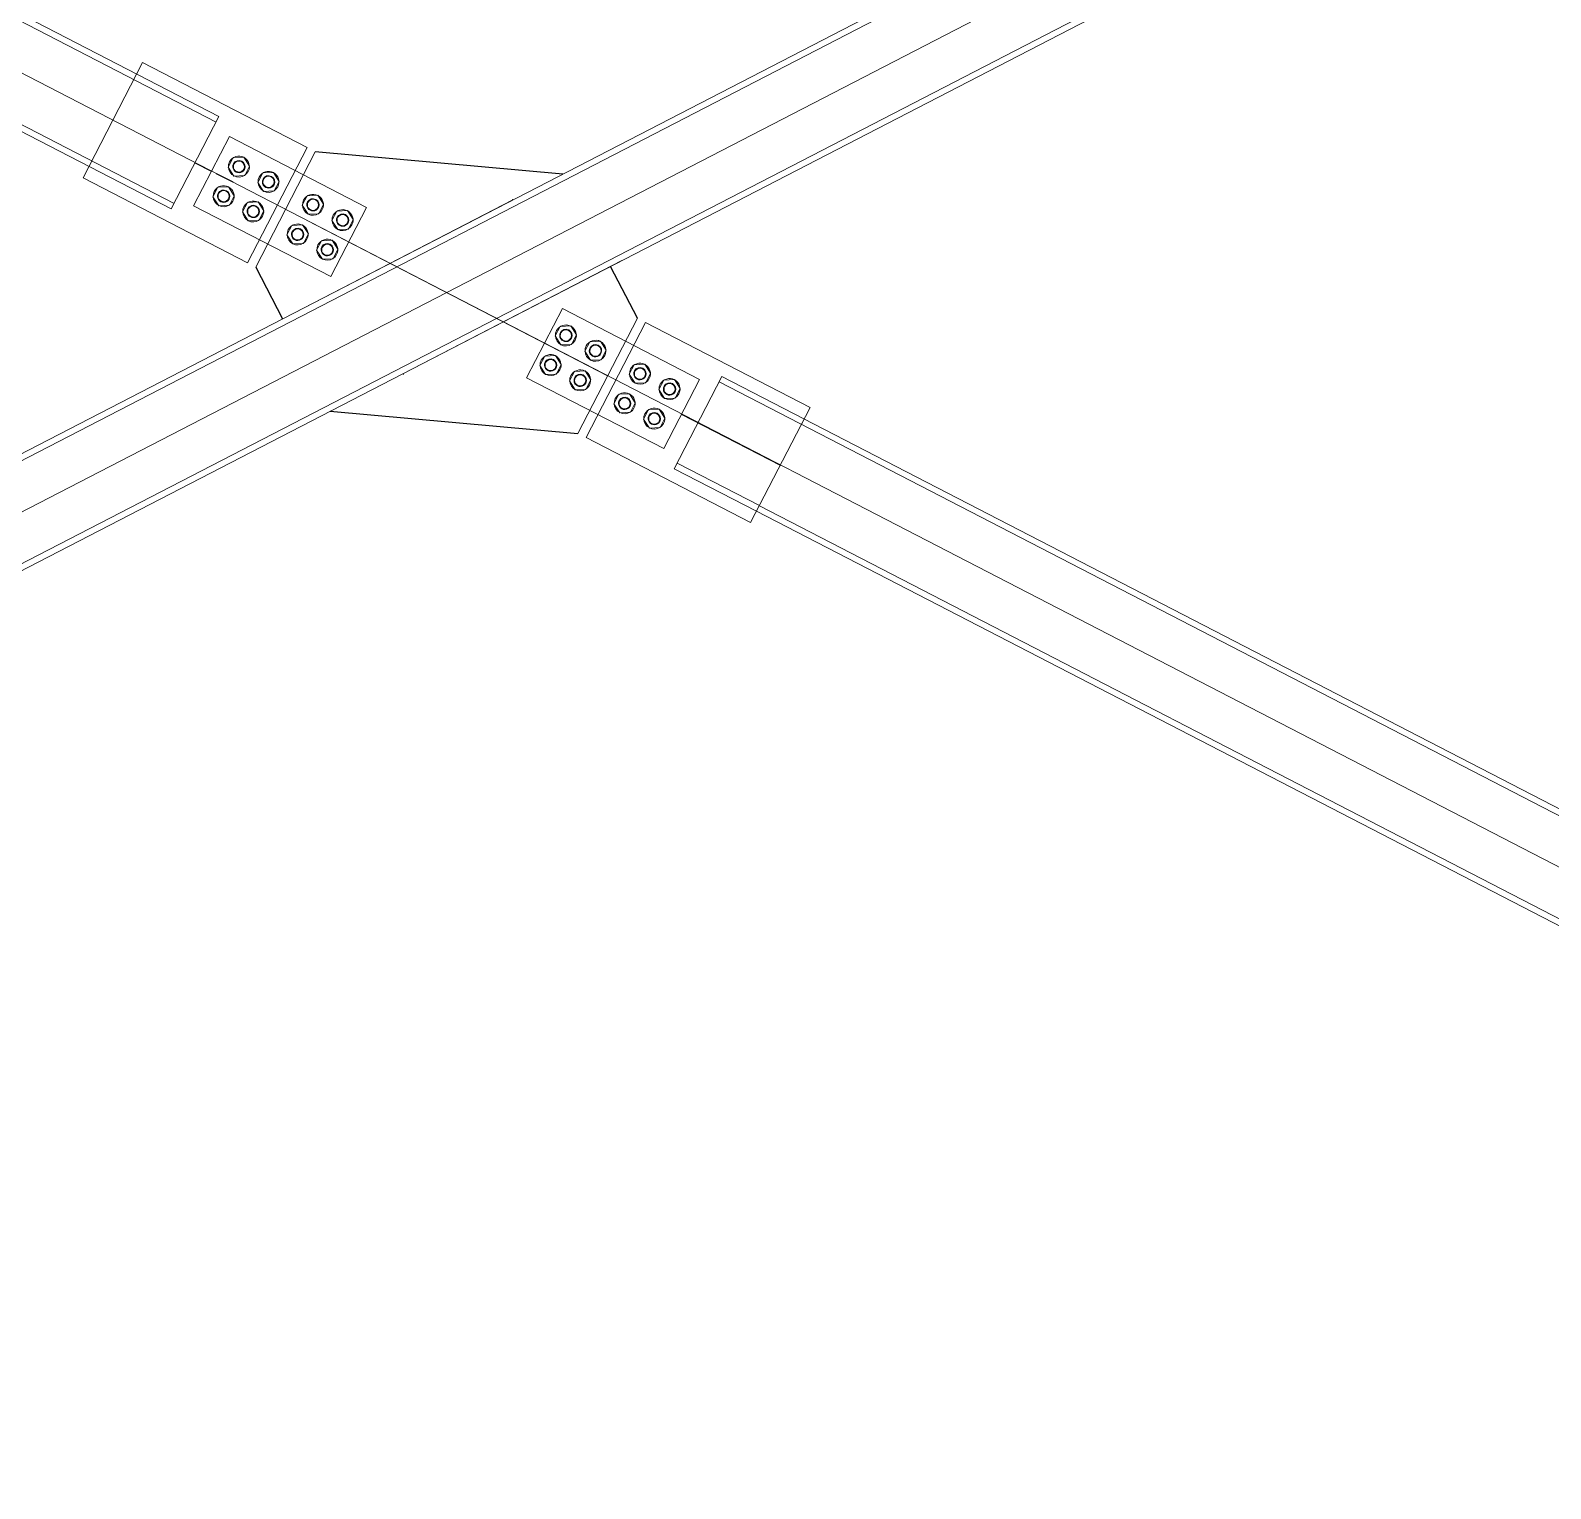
# Model space of a CAD drawing. Header units: millimetres. Extents: x -6949 to 305728, y -55091 to 76684.
# Drawn here: x 18076 to 20538, y 0 to 2362 of the extents above; entities that cross this region are included whole.
import ezdxf

# ---------------------------------------------------------------- set-up
doc = ezdxf.new("R2010")
doc.units = ezdxf.units.MM
doc.layers.add('A-DETL', color=7, linetype='Continuous', lineweight=18, true_color=0x00a600)
doc.layers.add('S-BEAM', color=5, linetype='Continuous', lineweight=18)
doc.layers.add('S-FSTN', color=7, linetype='Continuous', lineweight=18)

msp = doc.modelspace()

# ---------------------------------------------------------------- linework, layer by layer
for points in [[(18342.6413, 2147.969), (18369.295, 2134.1979)], [(18938.3398, 2129.5267), (18938.3398, 2129.5267), (18537.4296, 2165.5149)], [(18404.1395, 2116.195), (18377.4858, 2129.966)], [(18441.0354, 1978.9455), (18484.4093, 1894.996)], [(19058.9675, 1896.0537), (19015.5928, 1980.0046)], [(18561.6624, 1745.4739), (18561.6624, 1745.4739), (18962.5733, 1709.4843)], [(19130.7079, 1740.8013), (19290.6245, 1658.1776)]]:
    msp.add_lwpolyline(points)
at = {"layer": 'A-DETL'}
for p, q in [((22500.0006, 3875), (15000.0005, 0)), ((22500.0007, 0), (15000.0006, 3875)), ((19010.7704, 1802.769), (18524.077, 2054.2272)), ((18655.8732, 1986.1325), (18651.4311, 1988.4276)), ((18660.3153, 1983.8374), (18655.8732, 1986.1325)), ((18669.1996, 1979.2472), (18660.3153, 1983.8374)), ((18846.8848, 1887.4432), (18820.232, 1901.2138))]:
    msp.add_line(p, q, dxfattribs=at)
at = {"layer": 'S-BEAM'}
for p, q in [((18376.6776, 2213.8458), (15532.5952, 3683.2884)), ((21962.8158, 3692.1726), (15619.0494, 414.56)), ((21967.406, 3683.2884), (15623.6396, 405.6758)), ((15464.5225, 3551.5348), (18308.6049, 2082.0922)), ((15691.7123, 273.9222), (22035.4787, 3551.5348)), ((15696.3025, 265.0379), (22040.0689, 3542.6505)), ((19118.735, 1652.2692), (19195.9881, 1801.7913)), ((21880.4928, 414.7972), (19195.9881, 1801.7913)), ((21875.9026, 405.9129), (19191.3953, 1792.902)), ((19328.9782, 1732.4085), (19324.3508, 1723.4522)), ((19118.735, 1652.2692), (19251.998, 1583.4166)), ((19118.735, 1652.2692), (19251.998, 1583.4166)), ((19123.3624, 1661.2255), (19256.6263, 1592.3725)), ((19123.3624, 1661.2255), (19256.6263, 1592.3725)), ((19251.998, 1583.4166), (21803.2397, 265.2751)), ((19256.5891, 1592.3004), (21807.8299, 274.1594))]:
    msp.add_line(p, q, dxfattribs=at)
for major_axis, start_param, end_param in [((34.0363, 65.8768), 6.148017464, 6.418459438), ((38.6265, 74.761), 6.163939853, 6.402301806)]:
    msp.add_ellipse((19290.6254, 1658.1772), major_axis=major_axis, ratio=0.000001, start_param=start_param, end_param=end_param, dxfattribs=at)
at = {"layer": 'S-FSTN'}
for p, q in [((18257.5755, 2310.1062), (18161.1812, 2123.5368)), ((18524.1032, 2172.4002), (18257.5755, 2310.1062)), ((18398.2133, 2190.1687), (18340.3768, 2078.2271)), ((18398.2133, 2190.1687), (18340.3768, 2078.2271)), ((18620.3198, 2075.4137), (18398.2133, 2190.1687)), ((18620.3198, 2075.4137), (18398.2133, 2190.1687)), ((18427.709, 1985.8308), (18524.1032, 2172.4002)), ((18524.1032, 2172.4002), (18524.1032, 2172.4002)), ((18404.321, 2156.2396), (18396.3708, 2140.852)), ((18404.321, 2156.2396), (18396.3708, 2140.852)), ((18421.6221, 2157.0482), (18404.321, 2156.2396)), ((18421.6221, 2157.0482), (18404.321, 2156.2396)), ((18430.973, 2142.4694), (18421.6221, 2157.0482)), ((18421.6221, 2157.0482), (18421.6221, 2157.0482)), ((18430.973, 2142.4694), (18421.6221, 2157.0482)), ((18421.6221, 2157.0482), (18421.6221, 2157.0482)), ((18423.0228, 2127.0818), (18430.973, 2142.4694)), ((18423.0228, 2127.0818), (18430.973, 2142.4694)), ((18430.973, 2142.4694), (18430.973, 2142.4694)), ((18430.973, 2142.4694), (18430.973, 2142.4694)), ((18431.5513, 2142.1706), (18431.5513, 2142.1706)), ((18431.5513, 2142.1706), (18431.5513, 2142.1706)), ((18537.4296, 2165.5149), (18441.0354, 1978.9455)), ((18537.4296, 2165.5149), (18537.4296, 2165.5149)), ((18161.1812, 2123.5368), (18427.709, 1985.8308)), ((18396.3708, 2140.852), (18405.7217, 2126.2732)), ((18396.3708, 2140.852), (18396.3708, 2140.852)), ((18396.3708, 2140.852), (18405.7217, 2126.2732)), ((18396.3708, 2140.852), (18396.3708, 2140.852)), ((18405.7217, 2126.2732), (18423.0228, 2127.0818)), ((18405.7217, 2126.2732), (18423.0228, 2127.0818)), ((18405.7217, 2126.2732), (18405.7217, 2126.2732)), ((18405.7217, 2126.2732), (18405.7217, 2126.2732)), ((18423.0228, 2127.0818), (18423.0228, 2127.0818)), ((18423.0228, 2127.0818), (18423.0228, 2127.0818)), ((18452.296, 2131.4525), (18444.3458, 2116.0649)), ((18452.296, 2131.4525), (18444.3458, 2116.0649)), ((18469.5971, 2132.2611), (18452.296, 2131.4525)), ((18469.5971, 2132.2611), (18452.296, 2131.4525)), ((18452.296, 2131.4525), (18452.296, 2131.4525)), ((18452.296, 2131.4525), (18452.296, 2131.4525)), ((18478.948, 2117.6823), (18469.5971, 2132.2611)), ((18469.5971, 2132.2611), (18469.5971, 2132.2611)), ((18478.948, 2117.6823), (18469.5971, 2132.2611)), ((18469.5971, 2132.2611), (18469.5971, 2132.2611)), ((18470.9978, 2102.2947), (18478.948, 2117.6823)), ((18470.9978, 2102.2947), (18478.948, 2117.6823)), ((18478.948, 2117.6823), (18478.948, 2117.6823)), ((18478.948, 2117.6823), (18478.948, 2117.6823)), ((18379.5339, 2108.2646), (18371.5837, 2092.877)), ((18371.5837, 2092.877), (18380.9346, 2078.2982)), ((18371.5837, 2092.877), (18380.9346, 2078.2982)), ((18396.835, 2109.0732), (18379.5339, 2108.2646)), ((18396.835, 2109.0732), (18379.5339, 2108.2646)), ((18406.1859, 2094.4944), (18396.835, 2109.0732)), ((18396.835, 2109.0732), (18396.835, 2109.0732)), ((18406.1859, 2094.4944), (18396.835, 2109.0732)), ((18396.835, 2109.0732), (18396.835, 2109.0732)), ((18398.2357, 2079.1068), (18406.1859, 2094.4944)), ((18398.2357, 2079.1068), (18406.1859, 2094.4944)), ((18406.1859, 2094.4944), (18406.1859, 2094.4944)), ((18406.1859, 2094.4944), (18406.1859, 2094.4944)), ((18444.3458, 2116.0649), (18453.6967, 2101.4861)), ((18444.3458, 2116.0649), (18444.3458, 2116.0649)), ((18444.3458, 2116.0649), (18453.6967, 2101.4861)), ((18444.3458, 2116.0649), (18444.3458, 2116.0649)), ((18453.6967, 2101.4861), (18470.9978, 2102.2947)), ((18453.6967, 2101.4861), (18470.9978, 2102.2947)), ((18453.6967, 2101.4861), (18453.6967, 2101.4861)), ((18453.6967, 2101.4861), (18453.6967, 2101.4861)), ((18470.9978, 2102.2947), (18470.9978, 2102.2947)), ((18470.9978, 2102.2947), (18470.9978, 2102.2947)), ((18524.2585, 2094.2719), (18516.3083, 2078.8843)), ((18524.2585, 2094.2719), (18516.3083, 2078.8843)), ((18541.5596, 2095.0805), (18524.2585, 2094.2719)), ((18541.5596, 2095.0805), (18524.2585, 2094.2719)), ((18524.2585, 2094.2719), (18524.2585, 2094.2719)), ((18524.2585, 2094.2719), (18524.2585, 2094.2719)), ((18550.9105, 2080.5017), (18541.5596, 2095.0805)), ((18541.5596, 2095.0805), (18541.5596, 2095.0805)), ((18550.9105, 2080.5017), (18541.5596, 2095.0805)), ((18541.5596, 2095.0805), (18541.5596, 2095.0805)), ((18340.3768, 2078.2271), (18562.4832, 1963.4721)), ((18340.3768, 2078.2271), (18562.4832, 1963.4721)), ((18380.9346, 2078.2982), (18398.2357, 2079.1068)), ((18380.9346, 2078.2982), (18398.2357, 2079.1068)), ((18398.2357, 2079.1068), (18398.2357, 2079.1068)), ((18398.2357, 2079.1068), (18398.2357, 2079.1068)), ((18427.5089, 2083.4775), (18419.5587, 2068.0899)), ((18427.5089, 2083.4775), (18419.5587, 2068.0899)), ((18419.5587, 2068.0899), (18428.9096, 2053.5111)), ((18419.5587, 2068.0899), (18419.5587, 2068.0899)), ((18419.5587, 2068.0899), (18428.9096, 2053.5111)), ((18419.5587, 2068.0899), (18419.5587, 2068.0899)), ((18444.81, 2084.2861), (18427.5089, 2083.4775)), ((18444.81, 2084.2861), (18427.5089, 2083.4775)), ((18427.5089, 2083.4775), (18427.5089, 2083.4775)), ((18427.5089, 2083.4775), (18427.5089, 2083.4775)), ((18454.1609, 2069.7073), (18444.81, 2084.2861)), ((18444.81, 2084.2861), (18444.81, 2084.2861)), ((18454.1609, 2069.7073), (18444.81, 2084.2861)), ((18444.81, 2084.2861), (18444.81, 2084.2861)), ((18446.2107, 2054.3197), (18454.1609, 2069.7073)), ((18446.2107, 2054.3197), (18454.1609, 2069.7073)), ((18454.1609, 2069.7073), (18454.1609, 2069.7073)), ((18454.1609, 2069.7073), (18454.1609, 2069.7073)), ((18503.4496, 1904.8334), (18857.0431, 2087.5234)), ((18516.3083, 2078.8843), (18525.6592, 2064.3054)), ((18516.3083, 2078.8843), (18516.3083, 2078.8843)), ((18516.3083, 2078.8843), (18525.6592, 2064.3054)), ((18516.3083, 2078.8843), (18516.3083, 2078.8843)), ((18542.9603, 2065.1141), (18550.9105, 2080.5017)), ((18542.9603, 2065.1141), (18550.9105, 2080.5017)), ((18550.9105, 2080.5017), (18550.9105, 2080.5017)), ((18550.9105, 2080.5017), (18550.9105, 2080.5017)), ((18562.4832, 1963.4721), (18620.3198, 2075.4137)), ((18562.4832, 1963.4721), (18620.3198, 2075.4137)), ((18572.2335, 2069.4848), (18564.2833, 2054.0972)), ((18572.2335, 2069.4848), (18564.2833, 2054.0972)), ((18589.5346, 2070.2934), (18572.2335, 2069.4848)), ((18589.5346, 2070.2934), (18572.2335, 2069.4848)), ((18572.2335, 2069.4848), (18572.2335, 2069.4848)), ((18572.2335, 2069.4848), (18572.2335, 2069.4848)), ((18598.8855, 2055.7146), (18589.5346, 2070.2934)), ((18589.5346, 2070.2934), (18589.5346, 2070.2934)), ((18598.8855, 2055.7146), (18589.5346, 2070.2934)), ((18589.5346, 2070.2934), (18589.5346, 2070.2934)), ((18620.3198, 2075.4137), (18620.3198, 2075.4137)), ((18620.3198, 2075.4137), (18620.3198, 2075.4137)), ((18857.0431, 2087.5234), (18856.8552, 2088.8154)), ((18428.9096, 2053.5111), (18446.2107, 2054.3197)), ((18428.9096, 2053.5111), (18446.2107, 2054.3197)), ((18428.9096, 2053.5111), (18428.9096, 2053.5111)), ((18428.9096, 2053.5111), (18428.9096, 2053.5111)), ((18446.2107, 2054.3197), (18446.2107, 2054.3197)), ((18446.2107, 2054.3197), (18446.2107, 2054.3197)), ((18499.4714, 2046.2969), (18491.5212, 2030.9093)), ((18499.4714, 2046.2969), (18491.5212, 2030.9093)), ((18516.7725, 2047.1055), (18499.4714, 2046.2969)), ((18516.7725, 2047.1055), (18499.4714, 2046.2969)), ((18526.1234, 2032.5267), (18516.7725, 2047.1055)), ((18516.7725, 2047.1055), (18516.7725, 2047.1055)), ((18526.1234, 2032.5267), (18516.7725, 2047.1055)), ((18516.7725, 2047.1055), (18516.7725, 2047.1055)), ((18525.6592, 2064.3054), (18542.9603, 2065.1141)), ((18525.6592, 2064.3054), (18542.9603, 2065.1141)), ((18525.6592, 2064.3054), (18525.6592, 2064.3054)), ((18525.6592, 2064.3054), (18525.6592, 2064.3054)), ((18542.9603, 2065.1141), (18542.9603, 2065.1141)), ((18542.9603, 2065.1141), (18542.9603, 2065.1141)), ((18564.2833, 2054.0972), (18573.6342, 2039.5184)), ((18564.2833, 2054.0972), (18564.2833, 2054.0972)), ((18564.2833, 2054.0972), (18573.6342, 2039.5184)), ((18564.2833, 2054.0972), (18564.2833, 2054.0972)), ((18590.9353, 2040.327), (18598.8855, 2055.7146)), ((18590.9353, 2040.327), (18598.8855, 2055.7146)), ((18598.8855, 2055.7146), (18598.8855, 2055.7146)), ((18598.8855, 2055.7146), (18598.8855, 2055.7146)), ((18491.5212, 2030.9093), (18500.8721, 2016.3304)), ((18491.5212, 2030.9093), (18491.5212, 2030.9093)), ((18491.5212, 2030.9093), (18500.8721, 2016.3304)), ((18491.5212, 2030.9093), (18491.5212, 2030.9093)), ((18518.1732, 2017.1391), (18526.1234, 2032.5267)), ((18518.1732, 2017.1391), (18526.1234, 2032.5267)), ((18547.4464, 2021.5098), (18539.4962, 2006.1222)), ((18547.4464, 2021.5098), (18539.4962, 2006.1222)), ((18564.7475, 2022.3184), (18547.4464, 2021.5098)), ((18564.7475, 2022.3184), (18547.4464, 2021.5098)), ((18574.0984, 2007.7396), (18564.7475, 2022.3184)), ((18574.0984, 2007.7396), (18564.7475, 2022.3184)), ((18573.6342, 2039.5184), (18590.9353, 2040.327)), ((18573.6342, 2039.5184), (18590.9353, 2040.327)), ((18573.6342, 2039.5184), (18573.6342, 2039.5184)), ((18573.6342, 2039.5184), (18573.6342, 2039.5184)), ((18590.9353, 2040.327), (18590.9353, 2040.327)), ((18590.9353, 2040.327), (18590.9353, 2040.327)), ((18500.8721, 2016.3304), (18518.1732, 2017.1391)), ((18500.8721, 2016.3304), (18518.1732, 2017.1391)), ((18500.8721, 2016.3304), (18500.8721, 2016.3304)), ((18500.8721, 2016.3304), (18500.8721, 2016.3304)), ((18539.4962, 2006.1222), (18548.8471, 1991.5434)), ((18539.4962, 2006.1222), (18539.4962, 2006.1222)), ((18539.4962, 2006.1222), (18548.8471, 1991.5434)), ((18539.4962, 2006.1222), (18539.4962, 2006.1222)), ((18566.1482, 1992.352), (18574.0984, 2007.7396)), ((18566.1482, 1992.352), (18574.0984, 2007.7396)), ((18574.0984, 2007.7396), (18574.0984, 2007.7396)), ((18574.0984, 2007.7396), (18574.0984, 2007.7396)), ((18574.6767, 2007.4408), (18574.6767, 2007.4408)), ((18574.6767, 2007.4408), (18574.6767, 2007.4408)), ((18548.8471, 1991.5434), (18566.1482, 1992.352)), ((18548.8471, 1991.5434), (18566.1482, 1992.352)), ((18548.8471, 1991.5434), (18548.8471, 1991.5434)), ((18548.8471, 1991.5434), (18548.8471, 1991.5434)), ((19033.7443, 1989.3829), (18680.1508, 1806.6929)), ((19033.7443, 1989.3829), (19033.7443, 1989.3829)), ((18937.5196, 1911.5271), (18879.6831, 1799.5855)), ((18937.5196, 1911.5271), (18879.6831, 1799.5855)), ((19159.6261, 1796.7721), (18937.5196, 1911.5271)), ((18937.5196, 1911.5271), (18937.5196, 1911.5271)), ((19159.6261, 1796.7721), (18937.5196, 1911.5271)), ((18937.5196, 1911.5271), (18937.5196, 1911.5271)), ((18962.5733, 1709.4843), (19058.9675, 1896.0537)), ((19058.9675, 1896.0537), (19058.9675, 1896.0537)), ((18933.8547, 1882.6472), (18925.9045, 1867.2596)), ((18933.8547, 1882.6472), (18925.9045, 1867.2596)), ((18951.1558, 1883.4558), (18933.8547, 1882.6472)), ((18951.1558, 1883.4558), (18933.8547, 1882.6472)), ((18933.8547, 1882.6472), (18933.8547, 1882.6472)), ((18933.8547, 1882.6472), (18933.8547, 1882.6472)), ((18960.5067, 1868.877), (18951.1558, 1883.4558)), ((18951.1558, 1883.4558), (18951.1558, 1883.4558)), ((18960.5067, 1868.877), (18951.1558, 1883.4558)), ((18951.1558, 1883.4558), (18951.1558, 1883.4558)), ((19072.2939, 1889.1684), (18975.8996, 1702.599)), ((19338.8216, 1751.4624), (19072.2939, 1889.1684)), ((19072.2939, 1889.1684), (19072.2939, 1889.1684)), ((18925.9045, 1867.2596), (18935.2553, 1852.6808)), ((18925.9045, 1867.2596), (18925.9045, 1867.2596)), ((18925.9045, 1867.2596), (18935.2553, 1852.6808)), ((18925.9045, 1867.2596), (18925.9045, 1867.2596)), ((18935.2553, 1852.6808), (18952.5565, 1853.4894)), ((18935.2553, 1852.6808), (18952.5565, 1853.4894)), ((18935.2553, 1852.6808), (18935.2553, 1852.6808)), ((18935.2553, 1852.6808), (18935.2553, 1852.6808)), ((18952.5565, 1853.4894), (18960.5067, 1868.877)), ((18952.5565, 1853.4894), (18960.5067, 1868.877)), ((18952.5565, 1853.4894), (18952.5565, 1853.4894)), ((18952.5565, 1853.4894), (18952.5565, 1853.4894)), ((18960.5067, 1868.877), (18960.5067, 1868.877)), ((18960.5067, 1868.877), (18960.5067, 1868.877)), ((18981.8297, 1857.8601), (18973.8795, 1842.4725)), ((18981.8297, 1857.8601), (18973.8795, 1842.4725)), ((18999.1308, 1858.6687), (18981.8297, 1857.8601)), ((18999.1308, 1858.6687), (18981.8297, 1857.8601)), ((18981.8297, 1857.8601), (18981.8297, 1857.8601)), ((18981.8297, 1857.8601), (18981.8297, 1857.8601)), ((19008.4817, 1844.0899), (18999.1308, 1858.6687)), ((18999.1308, 1858.6687), (18999.1308, 1858.6687)), ((19008.4817, 1844.0899), (18999.1308, 1858.6687)), ((18999.1308, 1858.6687), (18999.1308, 1858.6687)), ((18909.0676, 1834.6722), (18901.1174, 1819.2846)), ((18909.0676, 1834.6722), (18901.1174, 1819.2846)), ((18926.3687, 1835.4808), (18909.0676, 1834.6722)), ((18926.3687, 1835.4808), (18909.0676, 1834.6722)), ((18909.0676, 1834.6722), (18909.0676, 1834.6722)), ((18909.0676, 1834.6722), (18909.0676, 1834.6722)), ((18935.7196, 1820.902), (18926.3687, 1835.4808)), ((18926.3687, 1835.4808), (18926.3687, 1835.4808)), ((18935.7196, 1820.902), (18926.3687, 1835.4808)), ((18926.3687, 1835.4808), (18926.3687, 1835.4808)), ((18973.8795, 1842.4725), (18983.2303, 1827.8937)), ((18973.8795, 1842.4725), (18973.8795, 1842.4725)), ((18973.8795, 1842.4725), (18983.2303, 1827.8937)), ((18973.8795, 1842.4725), (18973.8795, 1842.4725)), ((18983.2303, 1827.8937), (19000.5315, 1828.7023)), ((18983.2303, 1827.8937), (19000.5315, 1828.7023)), ((18983.2303, 1827.8937), (18983.2303, 1827.8937)), ((18983.2303, 1827.8937), (18983.2303, 1827.8937)), ((19000.5315, 1828.7023), (19008.4817, 1844.0899)), ((19000.5315, 1828.7023), (19008.4817, 1844.0899)), ((19000.5315, 1828.7023), (19000.5315, 1828.7023)), ((19000.5315, 1828.7023), (19000.5315, 1828.7023)), ((19008.4817, 1844.0899), (19008.4817, 1844.0899)), ((19008.4817, 1844.0899), (19008.4817, 1844.0899)), ((18680.1508, 1806.6929), (18680.2081, 1804.9775)), ((18680.1508, 1806.6929), (18680.1508, 1806.6929)), ((18680.2081, 1804.9775), (18680.2081, 1804.9775)), ((18879.6831, 1799.5855), (19101.7896, 1684.8305)), ((18879.6831, 1799.5855), (18879.6831, 1799.5855)), ((18879.6831, 1799.5855), (19101.7896, 1684.8305)), ((18879.6831, 1799.5855), (18879.6831, 1799.5855)), ((18901.1174, 1819.2846), (18910.4683, 1804.7058)), ((18901.1174, 1819.2846), (18901.1174, 1819.2846)), ((18901.1174, 1819.2846), (18910.4683, 1804.7058)), ((18901.1174, 1819.2846), (18901.1174, 1819.2846)), ((18910.4683, 1804.7058), (18927.7694, 1805.5144)), ((18910.4683, 1804.7058), (18927.7694, 1805.5144)), ((18910.4683, 1804.7058), (18910.4683, 1804.7058)), ((18910.4683, 1804.7058), (18910.4683, 1804.7058)), ((18927.7694, 1805.5144), (18935.7196, 1820.902)), ((18927.7694, 1805.5144), (18935.7196, 1820.902)), ((18927.7694, 1805.5144), (18927.7694, 1805.5144)), ((18927.7694, 1805.5144), (18927.7694, 1805.5144)), ((18935.7196, 1820.902), (18935.7196, 1820.902)), ((18935.7196, 1820.902), (18935.7196, 1820.902)), ((18957.0426, 1809.8851), (18949.0924, 1794.4975)), ((18957.0426, 1809.8851), (18949.0924, 1794.4975)), ((18974.3437, 1810.6937), (18957.0426, 1809.8851)), ((18974.3437, 1810.6937), (18957.0426, 1809.8851)), ((18957.0426, 1809.8851), (18957.0426, 1809.8851)), ((18957.0426, 1809.8851), (18957.0426, 1809.8851)), ((18983.6946, 1796.1149), (18974.3437, 1810.6937)), ((18974.3437, 1810.6937), (18974.3437, 1810.6937)), ((18983.6946, 1796.1149), (18974.3437, 1810.6937)), ((18974.3437, 1810.6937), (18974.3437, 1810.6937)), ((19053.7922, 1820.6795), (19045.842, 1805.2919)), ((19053.7922, 1820.6795), (19045.842, 1805.2919)), ((19045.842, 1805.2919), (19055.1928, 1790.7131)), ((19045.842, 1805.2919), (19045.842, 1805.2919)), ((19045.842, 1805.2919), (19055.1928, 1790.7131)), ((19045.842, 1805.2919), (19045.842, 1805.2919)), ((19071.0933, 1821.4881), (19053.7922, 1820.6795)), ((19071.0933, 1821.4881), (19053.7922, 1820.6795)), ((19053.7922, 1820.6795), (19053.7922, 1820.6795)), ((19053.7922, 1820.6795), (19053.7922, 1820.6795)), ((19080.4442, 1806.9093), (19071.0933, 1821.4881)), ((19071.0933, 1821.4881), (19071.0933, 1821.4881)), ((19080.4442, 1806.9093), (19071.0933, 1821.4881)), ((19071.0933, 1821.4881), (19071.0933, 1821.4881)), ((19072.494, 1791.5217), (19080.4442, 1806.9093)), ((19072.494, 1791.5217), (19080.4442, 1806.9093)), ((19080.4442, 1806.9093), (19080.4442, 1806.9093)), ((19080.4442, 1806.9093), (19080.4442, 1806.9093)), ((18949.0924, 1794.4975), (18958.4433, 1779.9187)), ((18949.0924, 1794.4975), (18949.0924, 1794.4975)), ((18949.0924, 1794.4975), (18958.4433, 1779.9187)), ((18949.0924, 1794.4975), (18949.0924, 1794.4975)), ((18958.4433, 1779.9187), (18975.7444, 1780.7273)), ((18958.4433, 1779.9187), (18975.7444, 1780.7273)), ((18958.4433, 1779.9187), (18958.4433, 1779.9187)), ((18958.4433, 1779.9187), (18958.4433, 1779.9187)), ((18975.7444, 1780.7273), (18983.6946, 1796.1149)), ((18975.7444, 1780.7273), (18983.6946, 1796.1149)), ((18975.7444, 1780.7273), (18975.7444, 1780.7273)), ((18975.7444, 1780.7273), (18975.7444, 1780.7273)), ((18983.6946, 1796.1149), (18983.6946, 1796.1149)), ((18983.6946, 1796.1149), (18983.6946, 1796.1149)), ((19029.0051, 1772.7045), (19021.0549, 1757.3169)), ((19029.0051, 1772.7045), (19021.0549, 1757.3169)), ((19046.3062, 1773.5131), (19029.0051, 1772.7045)), ((19046.3062, 1773.5131), (19029.0051, 1772.7045)), ((19029.0051, 1772.7045), (19029.0051, 1772.7045)), ((19029.0051, 1772.7045), (19029.0051, 1772.7045)), ((19055.6571, 1758.9343), (19046.3062, 1773.5131)), ((19046.3062, 1773.5131), (19046.3062, 1773.5131)), ((19055.6571, 1758.9343), (19046.3062, 1773.5131)), ((19046.3062, 1773.5131), (19046.3062, 1773.5131)), ((19055.1928, 1790.7131), (19072.494, 1791.5217)), ((19055.1928, 1790.7131), (19072.494, 1791.5217)), ((19055.1928, 1790.7131), (19055.1928, 1790.7131)), ((19055.1928, 1790.7131), (19055.1928, 1790.7131)), ((19072.494, 1791.5217), (19072.494, 1791.5217)), ((19072.494, 1791.5217), (19072.494, 1791.5217)), ((19101.7672, 1795.8924), (19093.817, 1780.5048)), ((19101.7672, 1795.8924), (19093.817, 1780.5048)), ((19093.817, 1780.5048), (19103.1678, 1765.926)), ((19093.817, 1780.5048), (19093.817, 1780.5048)), ((19093.817, 1780.5048), (19103.1678, 1765.926)), ((19093.817, 1780.5048), (19093.817, 1780.5048)), ((19119.0683, 1796.701), (19101.7672, 1795.8924)), ((19119.0683, 1796.701), (19101.7672, 1795.8924)), ((19101.7672, 1795.8924), (19101.7672, 1795.8924)), ((19101.7672, 1795.8924), (19101.7672, 1795.8924)), ((19101.7896, 1684.8305), (19159.6261, 1796.7721)), ((19101.7896, 1684.8305), (19159.6261, 1796.7721)), ((19128.4192, 1782.1222), (19119.0683, 1796.701)), ((19119.0683, 1796.701), (19119.0683, 1796.701)), ((19128.4192, 1782.1222), (19119.0683, 1796.701)), ((19119.0683, 1796.701), (19119.0683, 1796.701)), ((19120.469, 1766.7346), (19128.4192, 1782.1222)), ((19120.469, 1766.7346), (19128.4192, 1782.1222)), ((19128.4192, 1782.1222), (19128.4192, 1782.1222)), ((19128.4192, 1782.1222), (19128.4192, 1782.1222)), ((19159.6261, 1796.7721), (19159.6261, 1796.7721)), ((19159.6261, 1796.7721), (19159.6261, 1796.7721)), ((19021.0549, 1757.3169), (19030.4058, 1742.7381)), ((19021.0549, 1757.3169), (19021.0549, 1757.3169)), ((19021.0549, 1757.3169), (19030.4058, 1742.7381)), ((19021.0549, 1757.3169), (19021.0549, 1757.3169)), ((19047.7069, 1743.5467), (19055.6571, 1758.9343)), ((19047.7069, 1743.5467), (19055.6571, 1758.9343)), ((19055.6571, 1758.9343), (19055.6571, 1758.9343)), ((19055.6571, 1758.9343), (19055.6571, 1758.9343)), ((19094.2812, 1748.726), (19076.9801, 1747.9174)), ((19094.2812, 1748.726), (19076.9801, 1747.9174)), ((19103.6321, 1734.1472), (19094.2812, 1748.726)), ((19094.2812, 1748.726), (19094.2812, 1748.726)), ((19103.6321, 1734.1472), (19094.2812, 1748.726)), ((19094.2812, 1748.726), (19094.2812, 1748.726)), ((19103.1678, 1765.926), (19120.469, 1766.7346)), ((19103.1678, 1765.926), (19120.469, 1766.7346)), ((19103.1678, 1765.926), (19103.1678, 1765.926)), ((19103.1678, 1765.926), (19103.1678, 1765.926)), ((19120.469, 1766.7346), (19120.469, 1766.7346)), ((19120.469, 1766.7346), (19120.469, 1766.7346)), ((19242.4274, 1564.893), (19338.8216, 1751.4624)), ((19338.8216, 1751.4624), (19338.8216, 1751.4624)), ((19030.4058, 1742.7381), (19047.7069, 1743.5467)), ((19030.4058, 1742.7381), (19047.7069, 1743.5467)), ((19030.4058, 1742.7381), (19030.4058, 1742.7381)), ((19030.4058, 1742.7381), (19030.4058, 1742.7381)), ((19047.7069, 1743.5467), (19047.7069, 1743.5467)), ((19047.7069, 1743.5467), (19047.7069, 1743.5467)), ((19076.9801, 1747.9174), (19069.0299, 1732.5298)), ((19076.9801, 1747.9174), (19069.0299, 1732.5298)), ((19069.0299, 1732.5298), (19078.3808, 1717.951)), ((19069.0299, 1732.5298), (19069.0299, 1732.5298)), ((19069.0299, 1732.5298), (19078.3808, 1717.951)), ((19069.0299, 1732.5298), (19069.0299, 1732.5298)), ((19076.9801, 1747.9174), (19076.9801, 1747.9174)), ((19076.9801, 1747.9174), (19076.9801, 1747.9174)), ((19095.6819, 1718.7596), (19103.6321, 1734.1472)), ((19095.6819, 1718.7596), (19103.6321, 1734.1472)), ((19103.6321, 1734.1472), (19103.6321, 1734.1472)), ((19103.6321, 1734.1472), (19103.6321, 1734.1472)), ((18975.8996, 1702.599), (19242.4274, 1564.893)), ((18975.8996, 1702.599), (18975.8996, 1702.599)), ((19078.3808, 1717.951), (19095.6819, 1718.7596)), ((19078.3808, 1717.951), (19095.6819, 1718.7596)), ((19078.3808, 1717.951), (19078.3808, 1717.951)), ((19078.3808, 1717.951), (19078.3808, 1717.951)), ((19095.6819, 1718.7596), (19095.6819, 1718.7596)), ((19095.6819, 1718.7596), (19095.6819, 1718.7596)), ((19101.7896, 1684.8305), (19101.7896, 1684.8305)), ((19101.7896, 1684.8305), (19101.7896, 1684.8305)), ((19242.4274, 1564.893), (19242.4274, 1564.893))]:
    msp.add_line(p, q, dxfattribs=at)
msp.add_lwpolyline([(15537.1854, 3692.1726), (18381.2678, 2222.7301), (18304.0147, 2073.208), (15459.9323, 3542.6505)], dxfattribs=at)
for centre, radius, start, end in [((18413.6719, 2141.6607), 17, 152.6761091, 332.6761091), ((18413.6719, 2141.6607), 17, 152.6761091, 332.6761091), ((18413.6719, 2141.6607), 17, 332.6761091, 152.6761091), ((18413.6719, 2141.6607), 17, 332.6761091, 152.6761091), ((18413.6719, 2141.6607), 10.001, 152.6761091, 332.6761091), ((18413.6719, 2141.6607), 10.001, 152.6761091, 332.6761091), ((18413.6719, 2141.6607), 10.001, 152.6761091, 332.6761091), ((18413.6719, 2141.6607), 9, 152.6761091, 332.6761091), ((18413.6719, 2141.6607), 9, 152.6761091, 332.6761091), ((18413.6719, 2141.6607), 10.001, 332.6761091, 152.6761091), ((18413.6719, 2141.6607), 10.001, 332.6761091, 152.6761091), ((18413.6719, 2141.6607), 10.001, 332.6761091, 152.6761091), ((18413.6719, 2141.6607), 9, 332.6761091, 152.6761091), ((18413.6719, 2141.6607), 9, 332.6761091, 152.6761091), ((18461.6469, 2116.8736), 17, 152.6761091, 332.6761091), ((18461.6469, 2116.8736), 17, 152.6761091, 332.6761091), ((18461.6469, 2116.8736), 17, 332.6761091, 152.6761091), ((18461.6469, 2116.8736), 17, 332.6761091, 152.6761091), ((18461.6469, 2116.8736), 10.001, 152.6761091, 332.6761091), ((18461.6469, 2116.8736), 10.001, 152.6761091, 332.6761091), ((18461.6469, 2116.8736), 10.001, 152.6761091, 332.6761091), ((18461.6469, 2116.8736), 9, 152.6761091, 332.6761091), ((18461.6469, 2116.8736), 9, 152.6761091, 332.6761091), ((18461.6469, 2116.8736), 10.001, 332.6761091, 152.6761091), ((18461.6469, 2116.8736), 10.001, 332.6761091, 152.6761091), ((18461.6469, 2116.8736), 10.001, 332.6761091, 152.6761091), ((18461.6469, 2116.8736), 9, 332.6761091, 152.6761091), ((18461.6469, 2116.8736), 9, 332.6761091, 152.6761091), ((18388.8848, 2093.6857), 17, 152.6761091, 332.6761091), ((18388.8848, 2093.6857), 17, 152.6761091, 332.6761091), ((18388.8848, 2093.6857), 17, 332.6761091, 152.6761091), ((18388.8848, 2093.6857), 17, 332.6761091, 152.6761091), ((18388.8848, 2093.6857), 10.001, 152.6761091, 332.6761091), ((18388.8848, 2093.6857), 10.001, 152.6761091, 332.6761091), ((18388.8848, 2093.6857), 10.001, 152.6761091, 332.6761091), ((18388.8848, 2093.6857), 9, 152.6761091, 332.6761091), ((18388.8848, 2093.6857), 9, 152.6761091, 332.6761091), ((18388.8848, 2093.6857), 10.001, 332.6761091, 152.6761091), ((18388.8848, 2093.6857), 10.001, 332.6761091, 152.6761091), ((18388.8848, 2093.6857), 10.001, 332.6761091, 152.6761091), ((18388.8848, 2093.6857), 9, 332.6761091, 152.6761091), ((18388.8848, 2093.6857), 9, 332.6761091, 152.6761091), ((18533.6094, 2079.693), 17, 332.6761091, 152.6761091), ((18533.6094, 2079.693), 17, 332.6761091, 152.6761091), ((18436.8598, 2068.8986), 17, 152.6761091, 332.6761091), ((18436.8598, 2068.8986), 17, 152.6761091, 332.6761091), ((18436.8598, 2068.8986), 17, 332.6761091, 152.6761091), ((18436.8598, 2068.8986), 17, 332.6761091, 152.6761091), ((18436.8598, 2068.8986), 10.001, 152.6761091, 332.6761091), ((18436.8598, 2068.8986), 10.001, 152.6761091, 332.6761091), ((18436.8598, 2068.8986), 10.001, 152.6761091, 332.6761091), ((18436.8598, 2068.8986), 9, 152.6761091, 332.6761091), ((18436.8598, 2068.8986), 9, 152.6761091, 332.6761091), ((18436.8598, 2068.8986), 10.001, 332.6761091, 152.6761091), ((18436.8598, 2068.8986), 10.001, 332.6761091, 152.6761091), ((18436.8598, 2068.8986), 10.001, 332.6761091, 152.6761091), ((18436.8598, 2068.8986), 9, 332.6761091, 152.6761091), ((18436.8598, 2068.8986), 9, 332.6761091, 152.6761091), ((18533.6094, 2079.693), 17, 152.6761091, 332.6761091), ((18533.6094, 2079.693), 17, 152.6761091, 332.6761091), ((18533.6094, 2079.693), 10.001, 152.6761091, 332.6761091), ((18533.6094, 2079.693), 10.001, 152.6761091, 332.6761091), ((18533.6094, 2079.693), 10.001, 152.6761091, 332.6761091), ((18533.6094, 2079.693), 9, 152.6761091, 332.6761091), ((18533.6094, 2079.693), 9, 152.6761091, 332.6761091), ((18533.6094, 2079.693), 10.001, 332.6761091, 152.6761091), ((18533.6094, 2079.693), 10.001, 332.6761091, 152.6761091), ((18533.6094, 2079.693), 10.001, 332.6761091, 152.6761091), ((18533.6094, 2079.693), 9, 332.6761091, 152.6761091), ((18533.6094, 2079.693), 9, 332.6761091, 152.6761091), ((18581.5844, 2054.9059), 17, 332.6761091, 152.6761091), ((18581.5844, 2054.9059), 17, 332.6761091, 152.6761091), ((18508.8223, 2031.718), 17, 332.6761091, 152.6761091), ((18508.8223, 2031.718), 17, 332.6761091, 152.6761091), ((18581.5844, 2054.9059), 17, 152.6761091, 332.6761091), ((18581.5844, 2054.9059), 17, 152.6761091, 332.6761091), ((18581.5844, 2054.9059), 10.001, 152.6761091, 332.6761091), ((18581.5844, 2054.9059), 10.001, 152.6761091, 332.6761091), ((18581.5844, 2054.9059), 10.001, 152.6761091, 332.6761091), ((18581.5844, 2054.9059), 9, 152.6761091, 332.6761091), ((18581.5844, 2054.9059), 9, 152.6761091, 332.6761091), ((18581.5844, 2054.9059), 10.001, 332.6761091, 152.6761091), ((18581.5844, 2054.9059), 10.001, 332.6761091, 152.6761091), ((18581.5844, 2054.9059), 10.001, 332.6761091, 152.6761091), ((18581.5844, 2054.9059), 9, 332.6761091, 152.6761091), ((18581.5844, 2054.9059), 9, 332.6761091, 152.6761091), ((18508.8223, 2031.718), 17, 152.6761091, 332.6761091), ((18508.8223, 2031.718), 17, 152.6761091, 332.6761091), ((18508.8223, 2031.718), 10.001, 152.6761091, 332.6761091), ((18508.8223, 2031.718), 10.001, 152.6761091, 332.6761091), ((18508.8223, 2031.718), 10.001, 152.6761091, 332.6761091), ((18508.8223, 2031.718), 9, 152.6761091, 332.6761091), ((18508.8223, 2031.718), 9, 152.6761091, 332.6761091), ((18508.8223, 2031.718), 10.001, 332.6761091, 152.6761091), ((18508.8223, 2031.718), 10.001, 332.6761091, 152.6761091), ((18508.8223, 2031.718), 10.001, 332.6761091, 152.6761091), ((18508.8223, 2031.718), 9, 332.6761091, 152.6761091), ((18508.8223, 2031.718), 9, 332.6761091, 152.6761091), ((18556.7973, 2006.9309), 17, 332.6761091, 152.6761091), ((18556.7973, 2006.9309), 17, 332.6761091, 152.6761091), ((18556.7973, 2006.9309), 17, 152.6761091, 332.6761091), ((18556.7973, 2006.9309), 17, 152.6761091, 332.6761091), ((18556.7973, 2006.9309), 10.001, 152.6761091, 332.6761091), ((18556.7973, 2006.9309), 10.001, 152.6761091, 332.6761091), ((18556.7973, 2006.9309), 10.001, 152.6761091, 332.6761091), ((18556.7973, 2006.9309), 9, 152.6761091, 332.6761091), ((18556.7973, 2006.9309), 9, 152.6761091, 332.6761091), ((18556.7973, 2006.9309), 10.001, 332.6761091, 152.6761091), ((18556.7973, 2006.9309), 10.001, 332.6761091, 152.6761091), ((18556.7973, 2006.9309), 10.001, 332.6761091, 152.6761091), ((18556.7973, 2006.9309), 9, 332.6761091, 152.6761091), ((18556.7973, 2006.9309), 9, 332.6761091, 152.6761091), ((18943.2056, 1868.0683), 17, 152.6761091, 332.6761091), ((18943.2056, 1868.0683), 17, 152.6761091, 332.6761091), ((18943.2056, 1868.0683), 17, 332.6761091, 152.6761091), ((18943.2056, 1868.0683), 17, 332.6761091, 152.6761091), ((18943.2056, 1868.0683), 10.001, 152.6761091, 332.6761091), ((18943.2056, 1868.0683), 10.001, 152.6761091, 332.6761091), ((18943.2056, 1868.0683), 10.001, 152.6761091, 332.6761091), ((18943.2056, 1868.0683), 9, 152.6761091, 332.6761091), ((18943.2056, 1868.0683), 9, 152.6761091, 332.6761091), ((18943.2056, 1868.0683), 10.001, 332.6761091, 152.6761091), ((18943.2056, 1868.0683), 10.001, 332.6761091, 152.6761091), ((18943.2056, 1868.0683), 10.001, 332.6761091, 152.6761091), ((18943.2056, 1868.0683), 9, 332.6761091, 152.6761091), ((18943.2056, 1868.0683), 9, 332.6761091, 152.6761091), ((18991.1806, 1843.2812), 17, 152.6761091, 332.6761091), ((18991.1806, 1843.2812), 17, 152.6761091, 332.6761091), ((18991.1806, 1843.2812), 17, 332.6761091, 152.6761091), ((18991.1806, 1843.2812), 17, 332.6761091, 152.6761091), ((18991.1806, 1843.2812), 10.001, 152.6761091, 332.6761091), ((18991.1806, 1843.2812), 10.001, 152.6761091, 332.6761091), ((18991.1806, 1843.2812), 10.001, 152.6761091, 332.6761091), ((18991.1806, 1843.2812), 9, 152.6761091, 332.6761091), ((18991.1806, 1843.2812), 9, 152.6761091, 332.6761091), ((18991.1806, 1843.2812), 10.001, 332.6761091, 152.6761091), ((18991.1806, 1843.2812), 10.001, 332.6761091, 152.6761091), ((18991.1806, 1843.2812), 10.001, 332.6761091, 152.6761091), ((18991.1806, 1843.2812), 9, 332.6761091, 152.6761091), ((18991.1806, 1843.2812), 9, 332.6761091, 152.6761091), ((18918.4185, 1820.0933), 17, 152.6761091, 332.6761091), ((18918.4185, 1820.0933), 17, 152.6761091, 332.6761091), ((18918.4185, 1820.0933), 17, 332.6761091, 152.6761091), ((18918.4185, 1820.0933), 17, 332.6761091, 152.6761091), ((18918.4185, 1820.0933), 10.001, 152.6761091, 332.6761091), ((18918.4185, 1820.0933), 10.001, 152.6761091, 332.6761091), ((18918.4185, 1820.0933), 10.001, 152.6761091, 332.6761091), ((18918.4185, 1820.0933), 9, 152.6761091, 332.6761091), ((18918.4185, 1820.0933), 9, 152.6761091, 332.6761091), ((18918.4185, 1820.0933), 10.001, 332.6761091, 152.6761091), ((18918.4185, 1820.0933), 10.001, 332.6761091, 152.6761091), ((18918.4185, 1820.0933), 10.001, 332.6761091, 152.6761091), ((18918.4185, 1820.0933), 9, 332.6761091, 152.6761091), ((18918.4185, 1820.0933), 9, 332.6761091, 152.6761091), ((19063.1431, 1806.1006), 17, 332.6761091, 152.6761091), ((19063.1431, 1806.1006), 17, 332.6761091, 152.6761091), ((18966.3935, 1795.3062), 17, 152.6761091, 332.6761091), ((18966.3935, 1795.3062), 17, 152.6761091, 332.6761091), ((18966.3935, 1795.3062), 17, 332.6761091, 152.6761091), ((18966.3935, 1795.3062), 17, 332.6761091, 152.6761091), ((18966.3935, 1795.3062), 10.001, 152.6761091, 332.6761091), ((18966.3935, 1795.3062), 10.001, 152.6761091, 332.6761091), ((18966.3935, 1795.3062), 10.001, 152.6761091, 332.6761091), ((18966.3935, 1795.3062), 9, 152.6761091, 332.6761091), ((18966.3935, 1795.3062), 9, 152.6761091, 332.6761091), ((18966.3935, 1795.3062), 10.001, 332.6761091, 152.6761091), ((18966.3935, 1795.3062), 10.001, 332.6761091, 152.6761091), ((18966.3935, 1795.3062), 10.001, 332.6761091, 152.6761091), ((18966.3935, 1795.3062), 9, 332.6761091, 152.6761091), ((18966.3935, 1795.3062), 9, 332.6761091, 152.6761091), ((19063.1431, 1806.1006), 17, 152.6761091, 332.6761091), ((19063.1431, 1806.1006), 17, 152.6761091, 332.6761091), ((19063.1431, 1806.1006), 10.001, 152.6761091, 332.6761091), ((19063.1431, 1806.1006), 10.001, 152.6761091, 332.6761091), ((19063.1431, 1806.1006), 10.001, 152.6761091, 332.6761091), ((19063.1431, 1806.1006), 9, 152.6761091, 332.6761091), ((19063.1431, 1806.1006), 9, 152.6761091, 332.6761091), ((19063.1431, 1806.1006), 10.001, 332.6761091, 152.6761091), ((19063.1431, 1806.1006), 10.001, 332.6761091, 152.6761091), ((19063.1431, 1806.1006), 10.001, 332.6761091, 152.6761091), ((19063.1431, 1806.1006), 9, 332.6761091, 152.6761091), ((19063.1431, 1806.1006), 9, 332.6761091, 152.6761091), ((19111.1181, 1781.3135), 17, 332.6761091, 152.6761091), ((19111.1181, 1781.3135), 17, 332.6761091, 152.6761091), ((19038.356, 1758.1256), 17, 332.6761091, 152.6761091), ((19038.356, 1758.1256), 17, 332.6761091, 152.6761091), ((19111.1181, 1781.3135), 17, 152.6761091, 332.6761091), ((19111.1181, 1781.3135), 17, 152.6761091, 332.6761091), ((19111.1181, 1781.3135), 10.001, 152.6761091, 332.6761091), ((19111.1181, 1781.3135), 10.001, 152.6761091, 332.6761091), ((19111.1181, 1781.3135), 10.001, 152.6761091, 332.6761091), ((19111.1181, 1781.3135), 9, 152.6761091, 332.6761091), ((19111.1181, 1781.3135), 9, 152.6761091, 332.6761091), ((19111.1181, 1781.3135), 10.001, 332.6761091, 152.6761091), ((19111.1181, 1781.3135), 10.001, 332.6761091, 152.6761091), ((19111.1181, 1781.3135), 10.001, 332.6761091, 152.6761091), ((19111.1181, 1781.3135), 9, 332.6761091, 152.6761091), ((19111.1181, 1781.3135), 9, 332.6761091, 152.6761091), ((19038.356, 1758.1256), 17, 152.6761091, 332.6761091), ((19038.356, 1758.1256), 17, 152.6761091, 332.6761091), ((19038.356, 1758.1256), 10.001, 152.6761091, 332.6761091), ((19038.356, 1758.1256), 10.001, 152.6761091, 332.6761091), ((19038.356, 1758.1256), 10.001, 152.6761091, 332.6761091), ((19038.356, 1758.1256), 9, 152.6761091, 332.6761091), ((19038.356, 1758.1256), 9, 152.6761091, 332.6761091), ((19038.356, 1758.1256), 10.001, 332.6761091, 152.6761091), ((19038.356, 1758.1256), 10.001, 332.6761091, 152.6761091), ((19038.356, 1758.1256), 10.001, 332.6761091, 152.6761091), ((19038.356, 1758.1256), 9, 332.6761091, 152.6761091), ((19038.356, 1758.1256), 9, 332.6761091, 152.6761091), ((19086.331, 1733.3385), 17, 332.6761091, 152.6761091), ((19086.331, 1733.3385), 17, 332.6761091, 152.6761091), ((19086.331, 1733.3385), 17, 152.6761091, 332.6761091), ((19086.331, 1733.3385), 17, 152.6761091, 332.6761091), ((19086.331, 1733.3385), 10.001, 152.6761091, 332.6761091), ((19086.331, 1733.3385), 10.001, 152.6761091, 332.6761091), ((19086.331, 1733.3385), 10.001, 152.6761091, 332.6761091), ((19086.331, 1733.3385), 9, 152.6761091, 332.6761091), ((19086.331, 1733.3385), 9, 152.6761091, 332.6761091), ((19086.331, 1733.3385), 10.001, 332.6761091, 152.6761091), ((19086.331, 1733.3385), 10.001, 332.6761091, 152.6761091), ((19086.331, 1733.3385), 10.001, 332.6761091, 152.6761091), ((19086.331, 1733.3385), 9, 332.6761091, 152.6761091), ((19086.331, 1733.3385), 9, 332.6761091, 152.6761091)]:
    msp.add_arc(centre, radius, start, end, dxfattribs=at)

doc.saveas('drawing.dxf')
